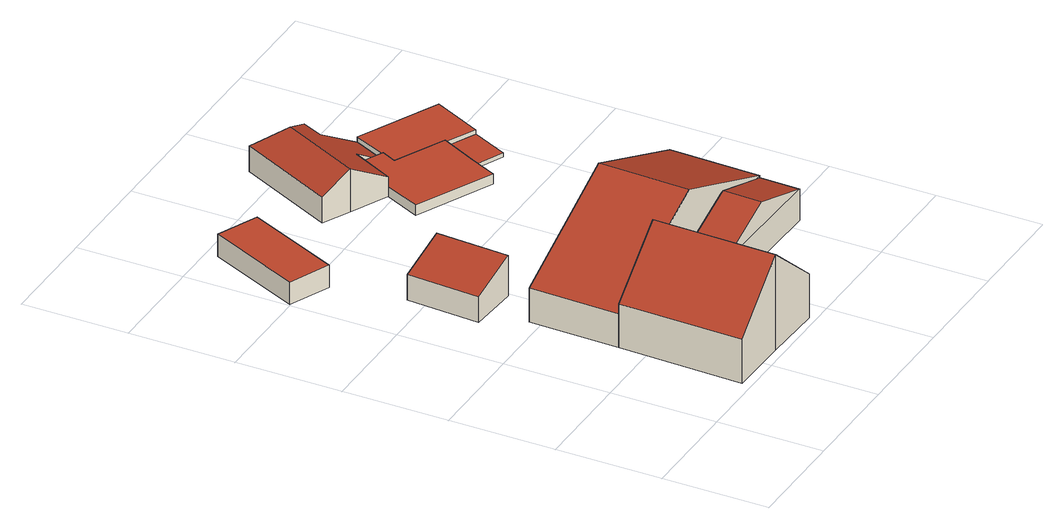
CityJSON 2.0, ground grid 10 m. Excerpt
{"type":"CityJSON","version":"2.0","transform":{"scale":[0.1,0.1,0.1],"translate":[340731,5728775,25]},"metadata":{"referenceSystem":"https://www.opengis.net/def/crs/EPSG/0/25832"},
"CityObjects":{
"building1":{"type":"Building","attributes":{"name":"Brinkmann","Geometrietyp2DReferenz":"3000","Gemeindeschluessel":"05170016","function":"31001_1210","roofType":"3100","measuredHeight":9.39},"address":[{"country":"Germany","locality":"Hünxe","thoroughfareNumber":"1","thoroughfareName":"Esseltweg"}],"geometry":[{"type":"Solid","lod":"2","boundaries":[[[[0,1,2,3]],[[4,5,1,0]],[[6,7,5,4]],[[8,9,7,6]],[[10,11,9,8]],[[12,13,11,10]],[[3,2,13,12]],[[6,4,0,8]],[[3,12,10,8,0]],[[1,5,7,9,11,13,2]]]],"semantics":{"surfaces":[{"type":"WallSurface"},{"type":"RoofSurface"},{"type":"GroundSurface"}],"values":[[0,0,0,0,0,0,0,1,1,2]]}}]},
"building2":{"type":"Building","attributes":{"Geometrietyp2DReferenz":"3000","Gemeindeschluessel":"05170016","function":"31001_2723","roofType":"2100","measuredHeight":3.98},"address":[{"country":"Germany","locality":"Hünxe","thoroughfareNumber":"1","thoroughfareName":"Esseltweg"}],"geometry":[{"type":"Solid","lod":"2","boundaries":[[[[14,15,16,17]],[[18,19,15,14]],[[20,21,19,18]],[[17,16,21,20]],[[18,14,17,20]],[[15,19,21,16]]]],"semantics":{"surfaces":[{"type":"WallSurface"},{"type":"RoofSurface"},{"type":"GroundSurface"}],"values":[[0,0,0,0,1,2]]}}]},
"building3":{"type":"Building","attributes":{"Geometrietyp2DReferenz":"3000","Gemeindeschluessel":"05170016","function":"31001_2723","roofType":"1000","measuredHeight":2.2},"address":[{"country":"Germany","locality":"Hünxe","thoroughfareNumber":"1","thoroughfareName":"Esseltweg"}],"geometry":[{"type":"Solid","lod":"2","boundaries":[[[[22,23,24,25]],[[26,27,23,22]],[[28,29,27,26]],[[25,24,29,28]],[[26,22,25,28]],[[23,27,29,24]]]],"semantics":{"surfaces":[{"type":"WallSurface"},{"type":"RoofSurface"},{"type":"GroundSurface"}],"values":[[0,0,0,0,1,2]]}}]},
"building4":{"type":"Building","attributes":{"Gemeindeschluessel":"05170016","Geometrietyp2DReferenz":"3000","function":"31001_1210"},"address":[{"country":"Germany","locality":"Hünxe","thoroughfareNumber":"1","thoroughfareName":"Esseltweg"}],"children":["building4-1","building4-2"]},
"building4-1":{"type":"BuildingPart","attributes":{"roofType":"3100","measuredHeight":8.81},"parents":["building4"],"geometry":[{"type":"MultiSurface","lod":"2","boundaries":[[[30,31,32,33]],[[34,35,7,36]],[[33,32,35,34]],[[34,37,33]],[[33,37,38,30]],[[36,38,37,34]],[[31,7,35,32]],[[39,40,36,7,11]],[[30,41,42]],[[42,39,11,31]],[[41,40,39,42]],[[36,40,43,41,30,38]],[[40,41,43]]],"semantics":{"surfaces":[{"type":"WallSurface"},{"type":"RoofSurface"},{"type":"GroundSurface"},{"type":"ClosureSurface"}],"values":[0,0,0,0,1,1,2,0,0,3,3,0,3]}}]},
"building4-2":{"type":"BuildingPart","attributes":{"roofType":"3100","measuredHeight":5.42},"parents":["building4"],"geometry":[{"type":"MultiSurface","lod":"2","boundaries":[[[44,45,31,42]],[[46,13,45,44]],[[39,11,13,46]],[[44,47,46]],[[42,43,47,44]],[[46,47,43,39]],[[45,13,11,31]],[[39,42,31,11]],[[42,39,40,41]],[[41,40,43]]],"semantics":{"surfaces":[{"type":"WallSurface"},{"type":"RoofSurface"},{"type":"GroundSurface"},{"type":"ClosureSurface"}],"values":[0,0,0,0,1,1,2,3,3,3]}}]},
"building5":{"type":"Building","attributes":{"Geometrietyp2DReferenz":"3000","Gemeindeschluessel":"05170016","function":"31001_2720","roofType":"9999","measuredHeight":0.958},"address":[{"country":"Germany","locality":"Hünxe","thoroughfareNumber":"1","thoroughfareName":"Esseltweg"}],"geometry":[{"type":"Solid","lod":"2","boundaries":[[[[48,49,50,51,52,53,54,55]],[[53,56,57,54]],[[52,58,56,53]],[[51,59,58,52]],[[50,60,59,51]],[[49,61,60,50]],[[48,62,61,49]],[[55,63,62,48]],[[54,57,63,55]],[[56,58,59,60,61,62,63,57]]]],"semantics":{"surfaces":[{"type":"RoofSurface"},{"type":"WallSurface"},{"type":"GroundSurface"}],"values":[[0,1,1,1,1,1,1,1,1,2]]}}]},
"building6":{"type":"Building","attributes":{"Gemeindeschluessel":"05170016","Geometrietyp2DReferenz":"3000","function":"31001_2724"},"address":[{"country":"Germany","locality":"Hünxe","thoroughfareNumber":"1","thoroughfareName":"Esseltweg"}],"children":["building6-1","building6-2","building6-3"]},
"building6-1":{"type":"BuildingPart","attributes":{"roofType":"5000","measuredHeight":4.17},"parents":["building6"],"geometry":[{"type":"Solid","lod":"2","boundaries":[[[[64,65,66,67]],[[68,69,65,64]],[[70,71,69,68]],[[72,73,71,70]],[[74,75,73,72]],[[76,57,56,77]],[[78,63,57,76]],[[67,66,63,78]],[[67,78,76,77,74,72,70,79]],[[70,68,79]],[[68,64,67,79]],[[65,69,71,73,75,56,57,63,66]],[[74,77,56,75]]]],"semantics":{"surfaces":[{"type":"WallSurface"},{"type":"RoofSurface"},{"type":"GroundSurface"},{"type":"ClosureSurface"}],"values":[[0,0,0,0,0,0,0,0,1,1,1,2,3]]}}]},
"building6-2":{"type":"BuildingPart","attributes":{"roofType":"9999","measuredHeight":0.774},"parents":["building6"],"geometry":[{"type":"MultiSurface","lod":"2","boundaries":[[[80,81,82,83,84,85]],[[83,56,58,84]],[[83,82,74,77]],[[81,86,75,82]],[[80,87,86,81]],[[80,85,88,89]],[[84,58,59,85]],[[75,56,77,74]],[[59,87,89,88]],[[56,75,86,87,59,58]]],"semantics":{"surfaces":[{"type":"RoofSurface"},{"type":"WallSurface"},{"type":"GroundSurface"}],"values":[0,1,1,1,1,1,1,1,1,2]}}]},
"building6-3":{"type":"BuildingPart","attributes":{"roofType":"9999","measuredHeight":0.432},"parents":["building6"],"geometry":[{"type":"Solid","lod":"2","boundaries":[[[[89,88,90,91]],[[88,59,60,90]],[[91,92,87,89]],[[90,60,92,91]],[[88,89,87,59]],[[59,87,92,60]]]],"semantics":{"surfaces":[{"type":"RoofSurface"},{"type":"WallSurface"},{"type":"GroundSurface"}],"values":[[0,1,1,1,1,2]]}}]}
},
"vertices":[
[119,6,100],[119,6,6],[177,4,6],[177,4,49],[60,7,49],[60,7,6],[63,124,49],[63,124,6],[121,122,100],[121,122,6],[180,121,49],[180,121,6],[179,84,49],[179,84,6],
[45,246,31],[45,246,6],[93,243,6],[93,243,46],[49,315,31],[49,315,6],[97,312,46],[97,312,6],
[81,472,25],[81,472,3],[42,489,3],[42,489,25],[41,384,25],[41,384,3],[2,401,25],[2,401,3],
[310,119,39],[310,119,6],[312,204,6],[312,204,39],[65,209,39],[65,209,6],[63,124,39],[188,207,94],[186,121,94],[180,121,37],[186,121,39],[304,119,39],[310,119,37],[245,120,60],
[309,81,37],[309,81,6],[179,84,37],[244,83,60],
[172,370,15],[245,335,15],[257,361,15],[274,395,15],[226,418,15],[233,432,15],[208,444,15],[188,404,15],[233,432,5],[208,444,5],[226,418,5],[274,395,5],[257,361,5],[245,335,5],[172,370,5],[188,404,5],
[126,434,30],[126,434,5],[152,421,5],[152,421,47],[170,525,30],[170,525,5],[222,500,30],[222,500,5],[213,481,30],[213,481,5],[248,464,8],[248,464,5],[208,444,24],[233,432,8],[188,404,24],[188,496,47],
[303,381,13],[325,427,13],[248,464,13],[233,432,13],[226,418,13],[274,395,13],[325,427,5],[303,381,5],[274,395,9],[303,381,9],
[257,361,9],[287,347,9],[287,347,5]
]}
